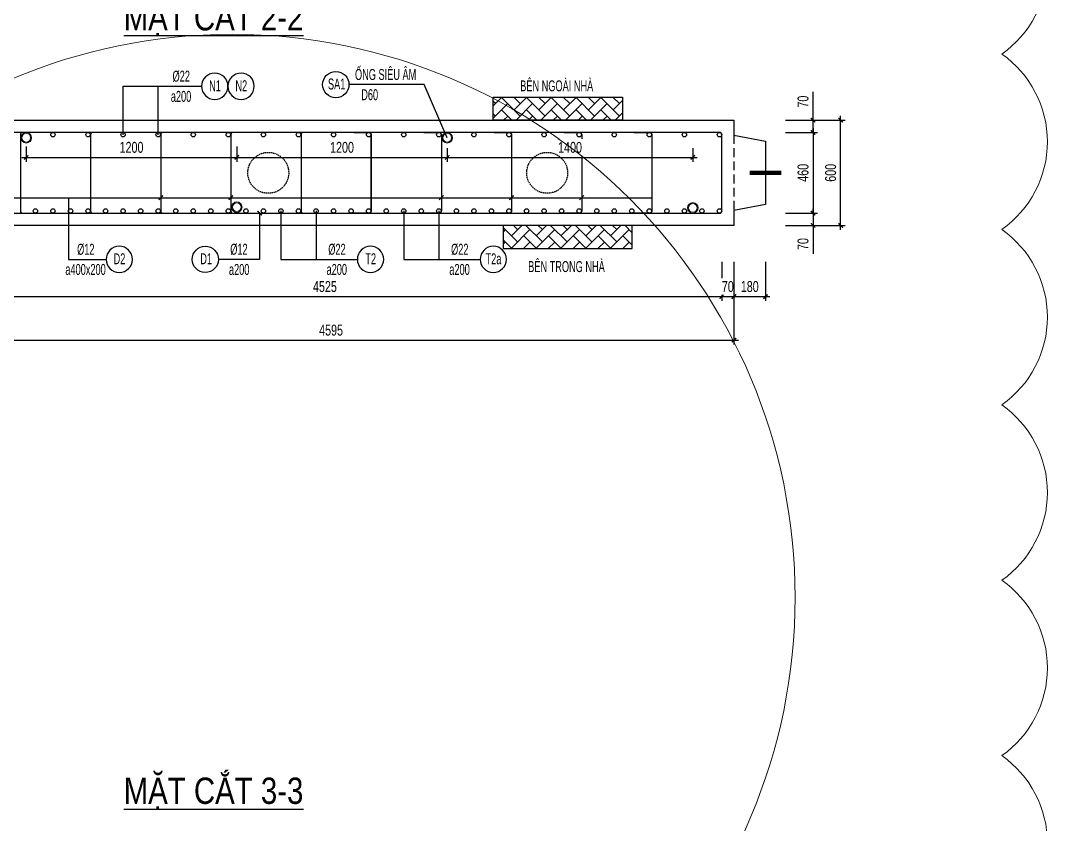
# Model space of a CAD drawing. Header units: millimetres. Extents: x -147841 to 368790, y -162721 to 84261.
# Drawn here: x 321568 to 327423, y -104445 to -99861 of the extents above; entities that cross this region are included whole.
import ezdxf
from ezdxf.enums import TextEntityAlignment as Align

# ---------------------------------------------------------------- set-up
doc = ezdxf.new("R2010")
doc.units = ezdxf.units.MM
doc.header["$LTSCALE"] = 1000
doc.header["$MEASUREMENT"] = 0
doc.header["$PDMODE"] = 1
doc.header["$PDSIZE"] = -10
doc.linetypes.add('DASHED', pattern=[0.75, 0.5, -0.25])
doc.linetypes.add('HIDDEN', pattern=[0.375, 0.25, -0.125])
doc.layers.get('0').update_dxf_attribs({"linetype": 'CONTINUOUS', "lineweight": 18})
doc.layers.get('DEFPOINTS').update_dxf_attribs({"color": 5, "linetype": 'CONTINUOUS', "lineweight": 18})
for name, color, linetype, lineweight in [('0-THAY', 7, 'CONTINUOUS', 18), ('ccu11-Dim', 8, 'CONTINUOUS', 18), ('DIM', 8, 'CONTINUOUS', 18)]:
    doc.layers.add(name, color=color, linetype=linetype, lineweight=lineweight)
for name, color, linetype in [('ccu11-Hatch', 250, 'CONTINUOUS'), ('ccu11-Khuat', 9, 'DASHED'), ('ccu11-Manh', 8, 'CONTINUOUS'), ('ccu11-Thep', 4, 'CONTINUOUS'), ('ccu11-Thepdai', 6, 'CONTINUOUS'), ('KC-Cotthep', 8, 'CONTINUOUS'), ('KC-Dim', 8, 'CONTINUOUS'), ('KC-Text', 31, 'CONTINUOUS'), ('KC-Thay', 7, 'CONTINUOUS')]:
    doc.layers.add(name, color=color, linetype=linetype)
doc.styles.add('ARIAL', font='arial.ttf', dxfattribs={"width": 0.7})
doc.styles.add('ccu11-dim', font='vnsimli.shx', dxfattribs={"width": 0.65, "bigfont": 'bigfont.shx'})
doc.dimstyles.new('2.5-25', dxfattribs={"dimscale": 25, "dimtxt": 2.5, "dimasz": 1, "dimexe": 1, "dimexo": 2, "dimgap": 1, "dimtad": 1, "dimdec": 1, "dimrnd": 5, "dimdsep": 46, "dimtxsty": 'ARIAL', "dimblk": 'ARCHTICK', "dimcen": -1, "dimdle": 1, "dimclrd": 256, "dimclre": 256, "dimclrt": 3, "dimadec": 0, "dimazin": 2, "dimtfac": 0.1, "dimtdec": 1, "dimtmove": 0, "dimatfit": 1, "dimldrblk": 'ARCHTICK', "dimfxl": 1, "dimtvp": 0.833333, "dimtfill": 1, "dimtolj": 1, "dimtzin": 12, "dimarcsym": 0})
doc.dimstyles.new('ccu11-100x4', dxfattribs={"dimscale": 100, "dimtxt": 2.5, "dimasz": 1, "dimexe": 1, "dimexo": 2, "dimgap": 1, "dimtad": 1, "dimdec": 0, "dimlfac": 0.25, "dimdsep": 46, "dimtxsty": 'ccu11-dim', "dimblk": 'ARCHTICK', "dimcen": -1, "dimdle": 1, "dimclrd": 256, "dimclre": 256, "dimclrt": 31, "dimadec": 0, "dimazin": 2, "dimtfac": 0.1, "dimtdec": 0, "dimtmove": 0, "dimatfit": 1, "dimldrblk": 'ARCHTICK', "dimfxl": 1, "dimtvp": 0.833333, "dimtolj": 1, "dimtzin": 12, "dimarcsym": 0})

# ---------------------------------------------------------------- blocks, each defined once
blk = doc.blocks.new('_ARCHTICK')
at = {"color": 0, "linetype": 'ByBlock', "const_width": 0.3}
blk.add_lwpolyline([(-0.5, -0.5), (0.5, 0.5)], dxfattribs=at)
blk = doc.blocks.new('*D678')
at = {"layer": 'DEFPOINTS', "color": 0, "linetype": 'ByBlock', "ltscale": 30, "transparency": 16777216}
for p in [(321041.4, -101029.6), (325565.5, -101186.5), (325565.5, -101435.3)]:
    blk.add_point(p, dxfattribs=at)
at = {"layer": 'KC-Dim', "linetype": 'ByBlock', "lineweight": -2, "ltscale": 30, "transparency": 16777216}
for p, q in [((321041.4, -101079.6), (321041.4, -101460.3)), ((325565.5, -101236.5), (325565.5, -101460.3)), ((321016.4, -101435.3), (325590.5, -101435.3))]:
    blk.add_line(p, q, dxfattribs=at)
at = {"layer": 'KC-Dim', "linetype": 'ByBlock', "lineweight": -2, "ltscale": 30, "transparency": 16777216, "xscale": 25, "yscale": 25, "zscale": 25, "rotation": 180}
blk.add_blockref('_ARCHTICK', (321041.4, -101435.3), dxfattribs=at)
at = {"layer": 'KC-Dim', "linetype": 'ByBlock', "lineweight": -2, "ltscale": 30, "transparency": 16777216, "xscale": 25, "yscale": 25, "zscale": 25}
blk.add_blockref('_ARCHTICK', (325565.5, -101435.3), dxfattribs=at)
at = {"layer": 'KC-Dim', "color": 3, "linetype": 'ByBlock', "ltscale": 30, "transparency": 16777216, "insert": (323303.5, -101378.3), "char_height": 62.5, "attachment_point": 5, "style": 'ARIAL', "bg_fill": 3, "box_fill_scale": 1.25, "bg_fill_color": 256, "bg_fill_true_color": 13158600, "bg_fill_transparency": 0}
blk.add_mtext('\\A1;4525', dxfattribs=at)
blk = doc.blocks.new('*D679')
at = {"layer": 'DEFPOINTS', "color": 0, "linetype": 'ByBlock', "ltscale": 30, "transparency": 16777216}
for p in [(321041.4, -101186.5), (325635.5, -101186.5), (325635.5, -101683.8)]:
    blk.add_point(p, dxfattribs=at)
at = {"layer": 'KC-Dim', "linetype": 'ByBlock', "lineweight": -2, "ltscale": 30, "transparency": 16777216}
for p, q in [((321041.4, -101236.5), (321041.4, -101708.8)), ((325635.5, -101236.5), (325635.5, -101708.8)), ((321016.4, -101683.8), (325660.5, -101683.8))]:
    blk.add_line(p, q, dxfattribs=at)
at = {"layer": 'KC-Dim', "linetype": 'ByBlock', "lineweight": -2, "ltscale": 30, "transparency": 16777216, "xscale": 25, "yscale": 25, "zscale": 25, "rotation": 180}
blk.add_blockref('_ARCHTICK', (321041.4, -101683.8), dxfattribs=at)
at = {"layer": 'KC-Dim', "linetype": 'ByBlock', "lineweight": -2, "ltscale": 30, "transparency": 16777216, "xscale": 25, "yscale": 25, "zscale": 25}
blk.add_blockref('_ARCHTICK', (325635.5, -101683.8), dxfattribs=at)
at = {"layer": 'KC-Dim', "color": 3, "linetype": 'ByBlock', "ltscale": 30, "transparency": 16777216, "insert": (323338.5, -101626.9), "char_height": 62.5, "attachment_point": 5, "style": 'ARIAL', "bg_fill": 3, "box_fill_scale": 1.25, "bg_fill_color": 256, "bg_fill_true_color": 13158600, "bg_fill_transparency": 0}
blk.add_mtext('\\A1;4595', dxfattribs=at)
blk = doc.blocks.new('*D680')
at = {"layer": 'DEFPOINTS', "color": 0, "linetype": 'ByBlock', "ltscale": 30, "transparency": 16777216}
for p in [(325878.6, -100429.6), (326243.6, -100429.6), (325878.6, -101029.6)]:
    blk.add_point(p, dxfattribs=at)
at = {"layer": 'KC-Dim', "linetype": 'ByBlock', "lineweight": -2, "ltscale": 30, "transparency": 16777216}
for p, q in [((326243.6, -101054.6), (326243.6, -100404.6)), ((325928.6, -100429.6), (326268.6, -100429.6)), ((325928.6, -101029.6), (326268.6, -101029.6))]:
    blk.add_line(p, q, dxfattribs=at)
at = {"layer": 'KC-Dim', "linetype": 'ByBlock', "lineweight": -2, "ltscale": 30, "transparency": 16777216, "xscale": 25, "yscale": 25, "zscale": 25}
for p, rotation in [((326243.6, -100429.6), 90), ((326243.6, -101029.6), 270)]:
    blk.add_blockref('_ARCHTICK', p, dxfattribs=dict(at, rotation=rotation))
at = {"layer": 'KC-Dim', "color": 3, "linetype": 'ByBlock', "ltscale": 30, "transparency": 16777216, "insert": (326186.7, -100729.6), "char_height": 62.5, "attachment_point": 5, "rotation": 90, "style": 'ARIAL', "bg_fill": 3, "box_fill_scale": 1.25, "bg_fill_color": 256, "bg_fill_true_color": 13158600, "bg_fill_transparency": 0}
blk.add_mtext('\\A1;600', dxfattribs=at)
blk = doc.blocks.new('*D681')
at = {"layer": 'DEFPOINTS', "color": 0, "linetype": 'ByBlock', "ltscale": 30, "transparency": 16777216}
for p in [(325878.6, -100499.6), (325878.6, -100959.6), (326086.4, -100959.6)]:
    blk.add_point(p, dxfattribs=at)
at = {"layer": 'KC-Dim', "linetype": 'ByBlock', "lineweight": -2, "ltscale": 30, "transparency": 16777216}
for p, q in [((325928.6, -100499.6), (326111.4, -100499.6)), ((326086.4, -100474.6), (326086.4, -100984.6)), ((325928.6, -100959.6), (326111.4, -100959.6))]:
    blk.add_line(p, q, dxfattribs=at)
at = {"layer": 'KC-Dim', "linetype": 'ByBlock', "lineweight": -2, "ltscale": 30, "transparency": 16777216, "xscale": 25, "yscale": 25, "zscale": 25}
for p, rotation in [((326086.4, -100499.6), 90), ((326086.4, -100959.6), 270)]:
    blk.add_blockref('_ARCHTICK', p, dxfattribs=dict(at, rotation=rotation))
at = {"layer": 'KC-Dim', "color": 3, "linetype": 'ByBlock', "ltscale": 30, "transparency": 16777216, "insert": (326029.5, -100729.6), "char_height": 62.5, "attachment_point": 5, "rotation": 90, "style": 'ARIAL', "bg_fill": 3, "box_fill_scale": 1.25, "bg_fill_color": 256, "bg_fill_true_color": 13158600, "bg_fill_transparency": 0}
blk.add_mtext('\\A1;460', dxfattribs=at)
blk = doc.blocks.new('*D682')
at = {"layer": 'DEFPOINTS', "color": 0, "linetype": 'ByBlock', "ltscale": 30, "transparency": 16777216}
for p in [(325878.6, -100429.6), (326086.4, -100429.6), (325878.6, -100499.6)]:
    blk.add_point(p, dxfattribs=at)
at = {"layer": 'KC-Dim', "linetype": 'ByBlock', "lineweight": -2, "ltscale": 30, "transparency": 16777216}
for p, q in [((326086.4, -100429.6), (326086.4, -100267.5)), ((325928.6, -100429.6), (326111.4, -100429.6)), ((326086.4, -100499.6), (326086.4, -100429.6)), ((325928.6, -100499.6), (326111.4, -100499.6)), ((326086.4, -100499.6), (326086.4, -100524.6))]:
    blk.add_line(p, q, dxfattribs=at)
at = {"layer": 'KC-Dim', "linetype": 'ByBlock', "lineweight": -2, "ltscale": 30, "transparency": 16777216, "xscale": 25, "yscale": 25, "zscale": 25}
for p, rotation in [((326086.4, -100429.6), 270), ((326086.4, -100499.6), 90)]:
    blk.add_blockref('_ARCHTICK', p, dxfattribs=dict(at, rotation=rotation))
at = {"layer": 'KC-Dim', "color": 3, "linetype": 'ByBlock', "ltscale": 30, "transparency": 16777216, "insert": (326029.5, -100323.6), "char_height": 62.5, "attachment_point": 5, "rotation": 90, "style": 'ARIAL', "bg_fill": 3, "box_fill_scale": 1.25, "bg_fill_color": 256, "bg_fill_true_color": 13158600, "bg_fill_transparency": 0}
blk.add_mtext('\\A1;70', dxfattribs=at)
blk = doc.blocks.new('*D683')
at = {"layer": 'DEFPOINTS', "color": 0, "linetype": 'ByBlock', "ltscale": 30, "transparency": 16777216}
for p in [(325878.6, -100959.6), (325878.6, -101029.6), (326086.4, -101029.6)]:
    blk.add_point(p, dxfattribs=at)
at = {"layer": 'KC-Dim', "linetype": 'ByBlock', "lineweight": -2, "ltscale": 30, "transparency": 16777216}
for p, q in [((325928.6, -100959.6), (326111.4, -100959.6)), ((326086.4, -100959.6), (326086.4, -100934.6)), ((326086.4, -100959.6), (326086.4, -101029.6)), ((325928.6, -101029.6), (326111.4, -101029.6)), ((326086.4, -101029.6), (326086.4, -101191.8))]:
    blk.add_line(p, q, dxfattribs=at)
at = {"layer": 'KC-Dim', "linetype": 'ByBlock', "lineweight": -2, "ltscale": 30, "transparency": 16777216, "xscale": 25, "yscale": 25, "zscale": 25}
for p, rotation in [((326086.4, -100959.6), 270), ((326086.4, -101029.6), 90)]:
    blk.add_blockref('_ARCHTICK', p, dxfattribs=dict(at, rotation=rotation))
at = {"layer": 'KC-Dim', "color": 3, "linetype": 'ByBlock', "ltscale": 30, "transparency": 16777216, "insert": (326029.5, -101135.7), "char_height": 62.5, "attachment_point": 5, "rotation": 90, "style": 'ARIAL', "bg_fill": 3, "box_fill_scale": 1.25, "bg_fill_color": 256, "bg_fill_true_color": 13158600, "bg_fill_transparency": 0}
blk.add_mtext('\\A1;70', dxfattribs=at)
blk = doc.blocks.new('att_thep_2')
blk.add_circle((-300, 0), 300)
at = {"color": 3, "style": 'ARIAL', "width": 0.6}
blk.add_attdef('DK', text='', height=250, dxfattribs=at).set_placement((467, 105), align=Align.CENTER)
at = {"color": 31, "style": 'ARIAL', "width": 0.6}
blk.add_attdef('SH', text='', height=250, dxfattribs=at).set_placement((-281, -111), align=Align.CENTER)
at = {"color": 2, "style": 'ARIAL', "width": 0.6}
blk.add_attdef('KC', text='', height=250, dxfattribs=at).set_placement((472, -355), align=Align.CENTER)
blk = doc.blocks.new('*D684')
at = {"layer": 'DEFPOINTS', "color": 0, "ltscale": 3000, "transparency": 16777216}
for p in [(325565.5, -101186.5), (325635.5, -101186.5)]:
    blk.add_point(p, dxfattribs=at)
at = {"layer": 'KC-Dim', "lineweight": -2, "ltscale": 3000, "transparency": 16777216}
for p, q in [((325565.5, -101236.5), (325565.5, -101460.3)), ((325635.5, -101236.5), (325635.5, -101460.3)), ((325540.5, -101435.3), (325660.5, -101435.3))]:
    blk.add_line(p, q, dxfattribs=at)
at = {"layer": 'KC-Dim', "lineweight": -2, "ltscale": 3000, "transparency": 16777216, "xscale": 25, "yscale": 25, "zscale": 25, "rotation": 180}
blk.add_blockref('_ARCHTICK', (325565.5, -101435.3), dxfattribs=at)
at = {"layer": 'KC-Dim', "lineweight": -2, "ltscale": 3000, "transparency": 16777216, "xscale": 25, "yscale": 25, "zscale": 25}
blk.add_blockref('_ARCHTICK', (325635.5, -101435.3), dxfattribs=at)
at = {"layer": 'KC-Dim', "color": 3, "ltscale": 3000, "transparency": 16777216, "insert": (325600.5, -101378.3), "char_height": 62.5, "attachment_point": 5, "style": 'ARIAL', "bg_fill": 3, "box_fill_scale": 1.25, "bg_fill_color": 256, "bg_fill_true_color": 13158600, "bg_fill_transparency": 0}
blk.add_mtext('\\A1;70', dxfattribs=at)
at = {"layer": 'DEFPOINTS', "color": 0, "ltscale": 3000, "transparency": 16777216}
blk.add_point((325635.5, -101435.3), dxfattribs=at)
blk = doc.blocks.new('*D685')
at = {"layer": 'DEFPOINTS', "color": 0, "ltscale": 3000, "transparency": 16777216}
for p in [(325635.5, -101186.5), (325815.5, -101186.5)]:
    blk.add_point(p, dxfattribs=at)
at = {"layer": 'KC-Dim', "lineweight": -2, "ltscale": 3000, "transparency": 16777216}
for p, q in [((325635.5, -101236.5), (325635.5, -101460.3)), ((325815.5, -101236.5), (325815.5, -101460.3)), ((325610.5, -101435.3), (325840.5, -101435.3))]:
    blk.add_line(p, q, dxfattribs=at)
at = {"layer": 'KC-Dim', "color": 3, "ltscale": 3000, "transparency": 16777216, "insert": (325725.5, -101378.3), "char_height": 62.5, "attachment_point": 5, "style": 'ARIAL', "bg_fill": 3, "box_fill_scale": 1.25, "bg_fill_color": 256, "bg_fill_true_color": 13158600, "bg_fill_transparency": 0}
blk.add_mtext('\\A1;180', dxfattribs=at)
at = {"layer": 'DEFPOINTS', "color": 0, "ltscale": 3000, "transparency": 16777216}
blk.add_point((325815.5, -101435.3), dxfattribs=at)
at = {"layer": 'KC-Dim', "lineweight": -2, "ltscale": 3000, "transparency": 16777216, "xscale": 25, "yscale": 25, "zscale": 25, "rotation": 180}
blk.add_blockref('_ARCHTICK', (325635.5, -101435.3), dxfattribs=at)
at = {"layer": 'KC-Dim', "lineweight": -2, "ltscale": 3000, "transparency": 16777216, "xscale": 25, "yscale": 25, "zscale": 25}
blk.add_blockref('_ARCHTICK', (325815.5, -101435.3), dxfattribs=at)
blk = doc.blocks.new('*U676')
at = {"layer": 'ccu11-Thepdai', "flags": 128}
blk.add_lwpolyline([(50, 230), (-37.5, 230, 0.414214), (-50, 217.5), (-50, -114.4), (-50, -217.5, 0.414214), (-37.5, -230), (50, -230)], format="xyb", dxfattribs=at)
blk = doc.blocks.new('*U677')
at = {"layer": 'DIM', "color": 0, "linetype": 'ByBlock', "lineweight": -2, "transparency": 16777216}
for p in [(0, 0), (400, 0), (800, 0), (1200, 0), (1600, 0), (2000, 0)]:
    blk.add_blockref('*U676', p, dxfattribs=at)
blk = doc.blocks.new('*U674')
at = {"layer": 'ccu11-Thepdai', "flags": 128}
blk.add_lwpolyline([(-50, 230), (37.5, 230, -0.414214), (50, 217.5), (50, -114.4), (50, -217.5, -0.414214), (37.5, -230), (-50, -230)], format="xyb", dxfattribs=at)
blk = doc.blocks.new('*U675')
at = {"layer": 'DIM', "color": 0, "linetype": 'ByBlock', "lineweight": -2, "transparency": 16777216}
for p in [(0, 0), (400, 0), (800, 0), (1200, 0), (1600, 0)]:
    blk.add_blockref('*U674', p, dxfattribs=at)
blk = doc.blocks.new('*D686')
at = {"layer": 'DEFPOINTS', "color": 0, "linetype": 'ByBlock', "ltscale": 30, "transparency": 16777216}
for p in [(321601, -100529.6), (322801, -100529.6), (322801, -100641.6)]:
    blk.add_point(p, dxfattribs=at)
at = {"layer": 'KC-Dim', "linetype": 'ByBlock', "lineweight": -2, "ltscale": 30, "transparency": 16777216}
for p, q in [((321601, -100579.6), (321601, -100666.6)), ((322801, -100579.6), (322801, -100666.6)), ((321576, -100641.6), (322826, -100641.6))]:
    blk.add_line(p, q, dxfattribs=at)
at = {"layer": 'KC-Dim', "linetype": 'ByBlock', "lineweight": -2, "ltscale": 30, "transparency": 16777216, "xscale": 25, "yscale": 25, "zscale": 25, "rotation": 180}
blk.add_blockref('_ARCHTICK', (321601, -100641.6), dxfattribs=at)
at = {"layer": 'KC-Dim', "linetype": 'ByBlock', "lineweight": -2, "ltscale": 30, "transparency": 16777216, "xscale": 25, "yscale": 25, "zscale": 25}
blk.add_blockref('_ARCHTICK', (322801, -100641.6), dxfattribs=at)
at = {"layer": 'KC-Dim', "color": 3, "linetype": 'ByBlock', "ltscale": 30, "transparency": 16777216, "insert": (322201, -100584.7), "char_height": 62.5, "attachment_point": 5, "style": 'ARIAL', "bg_fill": 3, "box_fill_scale": 1.25, "bg_fill_color": 256, "bg_fill_true_color": 13158600, "bg_fill_transparency": 0}
blk.add_mtext('\\A1;1200', dxfattribs=at)
blk = doc.blocks.new('*D687')
at = {"layer": 'DEFPOINTS', "color": 0, "linetype": 'ByBlock', "ltscale": 30, "transparency": 16777216}
for p in [(322801, -100529.6), (324001, -100539.9), (324001, -100641.6)]:
    blk.add_point(p, dxfattribs=at)
at = {"layer": 'KC-Dim', "linetype": 'ByBlock', "lineweight": -2, "ltscale": 30, "transparency": 16777216}
for p, q in [((322801, -100579.6), (322801, -100666.6)), ((324001, -100589.9), (324001, -100666.6)), ((322776, -100641.6), (324026, -100641.6))]:
    blk.add_line(p, q, dxfattribs=at)
at = {"layer": 'KC-Dim', "linetype": 'ByBlock', "lineweight": -2, "ltscale": 30, "transparency": 16777216, "xscale": 25, "yscale": 25, "zscale": 25, "rotation": 180}
blk.add_blockref('_ARCHTICK', (322801, -100641.6), dxfattribs=at)
at = {"layer": 'KC-Dim', "linetype": 'ByBlock', "lineweight": -2, "ltscale": 30, "transparency": 16777216, "xscale": 25, "yscale": 25, "zscale": 25}
blk.add_blockref('_ARCHTICK', (324001, -100641.6), dxfattribs=at)
at = {"layer": 'KC-Dim', "color": 3, "linetype": 'ByBlock', "ltscale": 30, "transparency": 16777216, "insert": (323401, -100584.7), "char_height": 62.5, "attachment_point": 5, "style": 'ARIAL', "bg_fill": 3, "box_fill_scale": 1.25, "bg_fill_color": 256, "bg_fill_true_color": 13158600, "bg_fill_transparency": 0}
blk.add_mtext('\\A1;1200', dxfattribs=at)
blk = doc.blocks.new('*D688')
at = {"layer": 'DEFPOINTS', "color": 0, "linetype": 'ByBlock', "ltscale": 30, "transparency": 16777216}
for p in [(324001, -100539.9), (325401, -100539.9), (325401, -100641.6)]:
    blk.add_point(p, dxfattribs=at)
at = {"layer": 'KC-Dim', "linetype": 'ByBlock', "lineweight": -2, "ltscale": 30, "transparency": 16777216}
for p, q in [((324001, -100589.9), (324001, -100666.6)), ((325401, -100589.9), (325401, -100666.6)), ((323976, -100641.6), (325426, -100641.6))]:
    blk.add_line(p, q, dxfattribs=at)
at = {"layer": 'KC-Dim', "linetype": 'ByBlock', "lineweight": -2, "ltscale": 30, "transparency": 16777216, "xscale": 25, "yscale": 25, "zscale": 25, "rotation": 180}
blk.add_blockref('_ARCHTICK', (324001, -100641.6), dxfattribs=at)
at = {"layer": 'KC-Dim', "linetype": 'ByBlock', "lineweight": -2, "ltscale": 30, "transparency": 16777216, "xscale": 25, "yscale": 25, "zscale": 25}
blk.add_blockref('_ARCHTICK', (325401, -100641.6), dxfattribs=at)
at = {"layer": 'KC-Dim', "color": 3, "linetype": 'ByBlock', "ltscale": 30, "transparency": 16777216, "insert": (324701, -100584.7), "char_height": 62.5, "attachment_point": 5, "style": 'ARIAL', "bg_fill": 3, "box_fill_scale": 1.25, "bg_fill_color": 256, "bg_fill_true_color": 13158600, "bg_fill_transparency": 0}
blk.add_mtext('\\A1;1400', dxfattribs=at)
blk = doc.blocks.new('A$C260038B3')
at = {"layer": '0-THAY', "linetype": 'Continuous'}
for radius in [120, 100]:
    blk.add_circle((0, 0), radius, dxfattribs=at)

msp = doc.modelspace()

# ---------------------------------------------------------------- hatches: boundary and pattern name
at = {"layer": 'ccu11-Hatch', "ltscale": 3000}
h = msp.add_hatch(dxfattribs=at)
h.set_pattern_fill('AR-HBONE', color=256, scale=12.5, style=0)
h.set_pattern_definition([(45, (257206.367, -112532.79), (6e-15, 70.710678), [150, -50]), (135, (257241.72, -112497.43), (6e-15, 70.710678), [150, -50])])
h.paths.add_polyline_path([(325000.37, -100298.04), (324263.62, -100298.04), (324263.62, -100429.64), (325000.37, -100429.64)])

# ---------------------------------------------------------------- linework, layer by layer
msp.add_lwpolyline([(324263.62, -100298.04), (325000.37, -100298.04), (325000.37, -100429.64), (324263.62, -100429.64)], close=True, dxfattribs=at)
at = {"layer": 'ccu11-Khuat', "ltscale": 0.1}
msp.add_line((325635.48, -100514.64), (325635.48, -100944.64), dxfattribs=at)
at = {"layer": 'ccu11-Manh', "ltscale": 10}
msp.add_line((321167.48, -100871.34), (325167.48, -100871.34), dxfattribs=at)
at = {"layer": 'ccu11-Thep', "const_width": 25}
msp.add_lwpolyline([(325725.48, -100729.64), (325905.48, -100729.64)], dxfattribs=at)
at = {"layer": 'ccu11-Thep'}
for centre in [(325552.98, -100512.14), (321652.98, -100947.14), (321752.98, -100947.14), (321852.98, -100947.14), (321952.98, -100947.14), (322052.98, -100947.14), (322152.98, -100947.14), (322252.98, -100947.14), (322352.98, -100947.14), (322452.98, -100947.14), (322552.98, -100947.14), (322652.98, -100947.14), (322752.98, -100947.14), (322852.98, -100947.14), (322952.98, -100947.14), (323052.98, -100947.14), (323152.98, -100947.14), (323252.98, -100947.14), (323352.98, -100947.14), (323452.98, -100947.14), (323552.98, -100947.14), (323652.98, -100947.14), (323752.98, -100947.14), (323852.98, -100947.14), (323952.98, -100947.14), (324052.98, -100947.14), (324152.98, -100947.14), (324252.98, -100947.14), (324352.98, -100947.14), (324452.98, -100947.14), (324552.98, -100947.14), (324652.98, -100947.14), (324752.98, -100947.14), (324852.98, -100947.14), (324952.98, -100947.14), (325052.98, -100947.14), (325152.98, -100947.14), (325252.98, -100947.14), (325352.98, -100947.14), (325452.98, -100947.14), (325552.98, -100947.14)]:
    msp.add_circle(centre, 12.5, dxfattribs=at)
at = {"layer": 'ccu11-Thepdai'}
for points in [[(321053.92, -100959.64), (323554.98, -100959.64, 0.4142136), (323567.48, -100947.14), (323567.48, -100512.14, 0.4142136), (323554.98, -100499.64), (321053.92, -100499.64, 0.4142136), (321041.42, -100512.14), (321041.42, -100947.14, 0.4142136)], [(323179.98, -100959.64), (325552.98, -100959.64, 0.4142136), (325565.48, -100947.14), (325565.48, -100512.14, 0.4142136), (325552.98, -100499.64), (323179.98, -100499.64, 0.4142136), (323167.48, -100512.14), (323167.48, -100947.14, 0.4142136)]]:
    msp.add_lwpolyline(points, format="xyb", close=True, dxfattribs=at)
at = {"layer": 'DEFPOINTS', "color": 1, "flags": 128}
msp.add_lwpolyline([(327162.28, -99052.6, -0.5205671), (327162.28, -100052.6, -0.5205671), (327162.28, -101052.6, -0.5205671), (327162.28, -102052.6, -0.5205671), (327162.28, -103052.6, -0.5205671), (327162.28, -104052.6, -0.5205671), (327162.28, -105052.6, -0.5205671), (327162.28, -106052.6, -0.5205671), (327162.28, -107052.6, -0.5205671), (327162.28, -108052.6, -0.5205671), (327162.28, -109052.6, -0.5205671)], format="xyb", dxfattribs=at)
at = {"layer": 'KC-Thay', "flags": 128}
msp.add_lwpolyline([(320441.42, -103829.64), (320441.42, -100429.64), (325635.48, -100429.64), (325635.48, -100514.64), (325815.48, -100549.64), (325815.48, -100909.64), (325635.48, -100944.64), (325635.48, -101029.64), (321041.42, -101029.64), (321041.42, -103829.64), (320956.42, -103829.64), (320921.42, -104009.64), (320561.42, -104009.64), (320526.42, -103829.64), (320441.42, -103829.64)], dxfattribs=at)

# ---------------------------------------------------------------- block references
at = {"layer": 'ccu11-Dim', "ltscale": 3000, "xscale": 0.25, "yscale": 0.25, "zscale": 0.25}
for p in [(322800.95, -100925.34), (325400.95, -100929.64)]:
    msp.add_blockref('A$C260038B3', p, dxfattribs=at)
at = {"layer": 'ccu11-Manh', "ltscale": 3000, "xscale": 25, "yscale": 25, "zscale": 25}
for p in [(322367.48, -100871.34), (322767.48, -100871.34), (323967.48, -100871.34), (324367.48, -100871.34), (324767.48, -100871.34)]:
    msp.add_blockref('_ARCHTICK', p, dxfattribs=at)
at = {"layer": 'DIM'}
for name, p in [('*U677', (321217.48, -100729.64)), ('*U675', (323517.48, -100729.64))]:
    msp.add_blockref(name, p, dxfattribs=at)
at = {"layer": 'KC-Cotthep'}
ref = msp.add_blockref('att_thep_2', (322600.63, -100236.26), dxfattribs=dict(at, xscale=-0.25, yscale=0.25, zscale=0.25))
ref.add_attrib('KC', 'a200', dxfattribs={"layer": '0', "color": 2, "height": 62.5, "style": 'ARIAL', "width": 0.6}).set_placement((322483.28, -100325.09), align=Align.CENTER)
ref.add_attrib('DK', '%%C22', dxfattribs={"layer": '0', "color": 2, "height": 62.5, "style": 'ARIAL', "width": 0.6}).set_placement((322484.36, -100209.91), align=Align.CENTER)
ref.add_attrib('SH', 'N1', dxfattribs={"layer": '0', "color": 31, "height": 62.5, "style": 'ARIAL', "width": 0.6}).set_placement((322676.66, -100264.13), align=Align.CENTER)
ref = msp.add_blockref('att_thep_2', (322750.63, -100236.26), dxfattribs=dict(at, xscale=-0.25, yscale=0.25, zscale=0.25))
ref.add_attrib('SH', 'N2', dxfattribs={"layer": '0', "color": 31, "height": 62.5, "style": 'ARIAL', "width": 0.6}).set_placement((322826.66, -100264.13), align=Align.CENTER)
ref = msp.add_blockref('att_thep_2', (323440.63, -100226.59), dxfattribs=dict(at, xscale=0.25, yscale=0.25, zscale=0.25))
ref.add_attrib('KC', 'D60', dxfattribs={"layer": '0', "color": 2, "height": 62.5, "style": 'ARIAL', "width": 0.6}).set_placement((323558.6, -100315.42), align=Align.CENTER)
ref.add_attrib('DK', 'ỐNG SIÊU ÂM', dxfattribs={"layer": '0', "color": 15, "height": 62.5, "style": 'ARIAL', "width": 0.6}).set_placement((323649.7, -100200.24), align=Align.CENTER)
ref.add_attrib('SH', 'SA1', dxfattribs={"layer": '0', "color": 31, "height": 62.5, "style": 'ARIAL', "width": 0.6}).set_placement((323370.39, -100254.46), align=Align.CENTER)

# ---------------------------------------------------------------- texts
at = {"layer": 'KC-Text', "color": 2, "style": 'ARIAL', "width": 0.8}
msp.add_text('%%UMẶT CẮT 2-2', height=150, dxfattribs=at).set_placement((322668.39, -99917.45), align=Align.CENTER)
at = {"layer": 'KC-Text', "color": 1, "style": 'ARIAL', "width": 0.6}
msp.add_text('BÊN NGOÀI NHÀ', height=62.5, dxfattribs=at).set_placement((324625.14, -100265.08), align=Align.CENTER)
at = {"layer": 'KC-Text', "color": 3, "style": 'ARIAL', "width": 0.8}
msp.add_text('%%UMẶT CẮT 3-3', height=150, dxfattribs=at).set_placement((322668.39, -104327.8), align=Align.CENTER)

# ---------------------------------------------------------------- leaders
at = {"layer": 'ccu11-Manh', "ltscale": 10}
msp.add_leader([(324000.95, -100529.63), (323869.92, -100226.59), (323440.63, -100226.59)], dimstyle='ccu11-100x4', override={"dimgap": 1, "dimtad": 0, "dimldrblk": 'None'}, dxfattribs=at)

# ---------------------------------------------------------------- next in the draw order: dimensions: what is measured, and where the dimension line sits
at = {"layer": 'KC-Dim', "linetype": 'ByBlock', "ltscale": 30}
dim = msp.add_linear_dim(base=(326243.56, -100429.64), p1=(325878.56, -101029.64), p2=(325878.56, -100429.64), angle=90, dimstyle='2.5-25', dxfattribs=at)
dim.commit()
dim.dimension.update_dxf_attribs({"geometry": '*D680', "text_midpoint": (326186.65, -100729.64)})
for base, p1, p2, picture, middle in [((322800.95, -100641.6), (321600.95, -100529.63), (322800.95, -100529.63), '*D686', (322200.95, -100584.68)), ((325565.48, -101435.26), (321041.42, -101029.64), (325565.48, -101186.54), '*D678', (323303.45, -101378.35))]:
    dim = msp.add_linear_dim(base=base, p1=p1, p2=p2, dimstyle='2.5-25', dxfattribs=at)
    dim.commit()
    dim.dimension.update_dxf_attribs({"geometry": picture, "text_midpoint": middle})

# ---------------------------------------------------------------- next in the draw order: linework, layer by layer
at = {"layer": 'ccu11-Thep'}
for centre in [(321752.98, -100512.14), (321952.98, -100512.14), (322152.98, -100512.14), (322352.98, -100512.14), (322552.98, -100512.14)]:
    msp.add_circle(centre, 12.5, dxfattribs=at)

# ---------------------------------------------------------------- next in the draw order: block references
at = {"layer": 'ccu11-Dim', "ltscale": 3000, "xscale": 0.25, "yscale": 0.25, "zscale": 0.25}
msp.add_blockref('A$C260038B3', (321600.95, -100529.63), dxfattribs=at)

# ---------------------------------------------------------------- next in the draw order: dimensions: what is measured, and where the dimension line sits
at = {"layer": 'KC-Dim', "linetype": 'ByBlock', "ltscale": 30}
dim = msp.add_linear_dim(base=(326086.41, -100959.64), p1=(325878.56, -100499.64), p2=(325878.56, -100959.64), angle=90, dimstyle='2.5-25', dxfattribs=at)
dim.commit()
dim.dimension.update_dxf_attribs({"geometry": '*D681', "text_midpoint": (326029.5, -100729.64)})
for base, p1, p2, picture, middle in [((324000.95, -100641.6), (322800.95, -100529.63), (324000.95, -100539.91), '*D687', (323400.95, -100584.68)), ((325635.48, -101683.81), (321041.42, -101186.54), (325635.48, -101186.54), '*D679', (323338.45, -101626.9))]:
    dim = msp.add_linear_dim(base=base, p1=p1, p2=p2, dimstyle='2.5-25', dxfattribs=at)
    dim.commit()
    dim.dimension.update_dxf_attribs({"geometry": picture, "text_midpoint": middle})

# ---------------------------------------------------------------- next in the draw order: leaders
at = {"layer": 'ccu11-Manh', "ltscale": 10}
for points in [[(322152.98, -100512.14), (322152.98, -100236.26), (322600.59, -100236.26)], [(322352.98, -100512.14), (322352.98, -100236.26), (322600.63, -100236.26)]]:
    msp.add_leader(points, dimstyle='ccu11-100x4', override={"dimgap": 1, "dimtad": 0, "dimldrblk": 'None'}, dxfattribs=at)

# ---------------------------------------------------------------- next in the draw order: hatches: boundary and pattern name
at = {"layer": 'ccu11-Hatch', "ltscale": 3000}
h = msp.add_hatch(dxfattribs=at)
h.set_pattern_fill('AR-HBONE', color=256, scale=12.5, style=0)
h.set_pattern_definition([(315, (257261.996, -88926.483), (6e-15, -70.710678), [150, -50]), (225, (257297.35, -88961.84), (6e-15, -70.710678), [150, -50])])
h.paths.add_polyline_path([(325056, -101161.23), (324319.25, -101161.23), (324319.25, -101029.64), (325056, -101029.64)])

# ---------------------------------------------------------------- next in the draw order: linework, layer by layer
msp.add_lwpolyline([(324319.25, -101161.23), (325056, -101161.23), (325056, -101029.64), (324319.25, -101029.64)], close=True, dxfattribs=at)
at = {"layer": 'ccu11-Thep'}
for centre in [(322752.98, -100512.14), (322952.98, -100512.14), (323152.98, -100512.14), (323352.98, -100512.14), (323552.98, -100512.14), (323752.98, -100512.14)]:
    msp.add_circle(centre, 12.5, dxfattribs=at)
at = {"layer": 'ccu11-Thep', "linetype": 'HIDDEN', "ltscale": 0.03}
msp.add_circle((322980.53, -100729.64, 242.3), 116.6, dxfattribs=at)

# ---------------------------------------------------------------- next in the draw order: block references
at = {"layer": 'KC-Cotthep'}
ref = msp.add_blockref('att_thep_2', (322056.27, -101223.01), dxfattribs=dict(at, xscale=-0.25, yscale=0.25, zscale=0.25))
ref.add_attrib('KC', 'a400x200', dxfattribs={"layer": '0', "color": 2, "height": 62.5, "style": 'ARIAL', "width": 0.6}).set_placement((321938.91, -101311.83), align=Align.CENTER)
ref.add_attrib('DK', '%%C12', dxfattribs={"layer": '0', "color": 215, "height": 62.5, "style": 'ARIAL', "width": 0.6}).set_placement((321940.26, -101196.66), align=Align.CENTER)
ref.add_attrib('SH', 'D2', dxfattribs={"layer": '0', "color": 31, "height": 62.5, "style": 'ARIAL', "width": 0.6}).set_placement((322132.09, -101250.88), align=Align.CENTER)
ref = msp.add_blockref('att_thep_2', (322696.63, -101223.01), dxfattribs=dict(at, xscale=0.25, yscale=0.25, zscale=0.25))
ref.add_attrib('KC', 'a200', dxfattribs={"layer": '0', "color": 2, "height": 62.5, "style": 'ARIAL', "width": 0.6}).set_placement((322814.6, -101311.83), align=Align.CENTER)
ref.add_attrib('DK', '%%C12', dxfattribs={"layer": '0', "color": 215, "height": 62.5, "style": 'ARIAL', "width": 0.6}).set_placement((322813.28, -101196.66), align=Align.CENTER)
ref.add_attrib('SH', 'D1', dxfattribs={"layer": '0', "color": 31, "height": 62.5, "style": 'ARIAL', "width": 0.6}).set_placement((322626.39, -101250.88), align=Align.CENTER)
ref = msp.add_blockref('att_thep_2', (323488.5, -101223.01), dxfattribs=dict(at, xscale=-0.25, yscale=0.25, zscale=0.25))
ref.add_attrib('KC', 'a200', dxfattribs={"layer": '0', "color": 2, "height": 62.5, "style": 'ARIAL', "width": 0.6}).set_placement((323371.14, -101311.83), align=Align.CENTER)
ref.add_attrib('DK', '%%C22', dxfattribs={"layer": '0', "color": 2, "height": 62.5, "style": 'ARIAL', "width": 0.6}).set_placement((323372.23, -101196.66), align=Align.CENTER)
ref.add_attrib('SH', 'T2', dxfattribs={"layer": '0', "color": 31, "height": 62.5, "style": 'ARIAL', "width": 0.6}).set_placement((323564.52, -101250.88), align=Align.CENTER)
ref = msp.add_blockref('att_thep_2', (324188.5, -101223.01), dxfattribs=dict(at, xscale=-0.25, yscale=0.25, zscale=0.25))
ref.add_attrib('KC', 'a200', dxfattribs={"layer": '0', "color": 2, "height": 62.5, "style": 'ARIAL', "width": 0.6}).set_placement((324071.14, -101311.83), align=Align.CENTER)
ref.add_attrib('DK', '%%C22', dxfattribs={"layer": '0', "color": 2, "height": 62.5, "style": 'ARIAL', "width": 0.6}).set_placement((324072.23, -101196.66), align=Align.CENTER)
ref.add_attrib('SH', 'T2a', dxfattribs={"layer": '0', "color": 31, "height": 62.5, "style": 'ARIAL', "width": 0.6}).set_placement((324264.52, -101250.88), align=Align.CENTER)

# ---------------------------------------------------------------- next in the draw order: texts
at = {"layer": 'KC-Text', "color": 1, "style": 'ARIAL', "width": 0.6}
msp.add_text('BÊN TRONG NHÀ', height=62.5, dxfattribs=at).set_placement((324680.77, -101295.38), align=Align.CENTER)

# ---------------------------------------------------------------- next in the draw order: dimensions: what is measured, and where the dimension line sits
at = {"layer": 'KC-Dim', "linetype": 'ByBlock', "ltscale": 30}
for base, p1, p2, picture, middle in [((326086.41, -100429.64), (325878.56, -100499.64), (325878.56, -100429.64), '*D682', (326029.5, -100323.55)), ((326086.41, -101029.64), (325878.56, -100959.64), (325878.56, -101029.64), '*D683', (326029.5, -101135.72))]:
    dim = msp.add_linear_dim(base=base, p1=p1, p2=p2, angle=90, dimstyle='2.5-25', dxfattribs=at)
    dim.commit()
    dim.dimension.update_dxf_attribs({"geometry": picture, "text_midpoint": middle})
dim = msp.add_linear_dim(base=(325400.95, -100641.6), p1=(324000.95, -100539.91), p2=(325400.95, -100539.91), dimstyle='2.5-25', dxfattribs=at)
dim.commit()
dim.dimension.update_dxf_attribs({"geometry": '*D688', "text_midpoint": (324700.95, -100584.68)})
at = {"layer": 'KC-Dim', "ltscale": 3000}
dim = msp.add_linear_dim(base=(325635.48, -101435.26), p1=(325565.48, -101186.54), p2=(325635.48, -101186.54), dimstyle='2.5-25', dxfattribs=at)
dim.commit()
dim.dimension.update_dxf_attribs({"geometry": '*D684', "text_midpoint": (325600.48, -101435.26), "dimtype": 160})

# ---------------------------------------------------------------- next in the draw order: leaders
at = {"layer": 'ccu11-Manh', "ltscale": 10}
for points in [[(321841.16, -100871.34), (321841.16, -101223.01), (322057.47, -101223.01)], [(323052.98, -100947.14), (323052.98, -101223.01), (323488.5, -101223.01)], [(323252.98, -100947.14), (323252.98, -101223.01), (323488.53, -101223.01)], [(323752.98, -100947.14), (323752.98, -101223.01), (324188.5, -101223.01)], [(323952.98, -100947.14), (323952.98, -101223.01), (324188.53, -101223.01)]]:
    msp.add_leader(points, dimstyle='ccu11-100x4', override={"dimgap": 1, "dimtad": 0, "dimldrblk": 'None'}, dxfattribs=at)
at = {"layer": 'ccu11-Manh', "ltscale": 3000}
msp.add_leader([(322931.29, -100959.64), (322931.29, -101223.01), (322696.63, -101223.01)], dimstyle='ccu11-100x4', override={"dimasz": 0.25, "dimtad": 0}, dxfattribs=at)

# ---------------------------------------------------------------- next in the draw order: linework, layer by layer
at = {"layer": 'ccu11-Thep'}
for centre in [(323952.98, -100512.14), (324152.98, -100512.14), (324352.98, -100512.14), (324552.98, -100512.14), (324752.98, -100512.14), (324952.98, -100512.14), (325152.98, -100512.14), (325352.98, -100512.14)]:
    msp.add_circle(centre, 12.5, dxfattribs=at)
at = {"layer": 'ccu11-Thep', "linetype": 'HIDDEN', "ltscale": 0.03}
msp.add_circle((324570.53, -100729.64, 242.3), 116.6, dxfattribs=at)

# ---------------------------------------------------------------- next in the draw order: block references
at = {"layer": 'ccu11-Dim', "ltscale": 3000, "xscale": 0.25, "yscale": 0.25, "zscale": 0.25}
msp.add_blockref('A$C260038B3', (324000.95, -100529.63), dxfattribs=at)

# ---------------------------------------------------------------- next in the draw order: dimensions: what is measured, and where the dimension line sits
at = {"layer": 'KC-Dim', "ltscale": 3000}
dim = msp.add_linear_dim(base=(325815.48, -101435.26), p1=(325635.48, -101186.54), p2=(325815.48, -101186.54), dimstyle='2.5-25', override={"dimtmove": 1}, dxfattribs=at)
dim.commit()
dim.dimension.update_dxf_attribs({"geometry": '*D685', "text_midpoint": (325725.48, -101435.26), "dimtype": 160})

# ---------------------------------------------------------------- next in the draw order: linework, layer by layer
at = {"layer": 'DEFPOINTS', "ltscale": 3000}
msp.add_circle((322773.93, -103150.13), 3210.16, dxfattribs=at)

doc.saveas('drawing.dxf')
